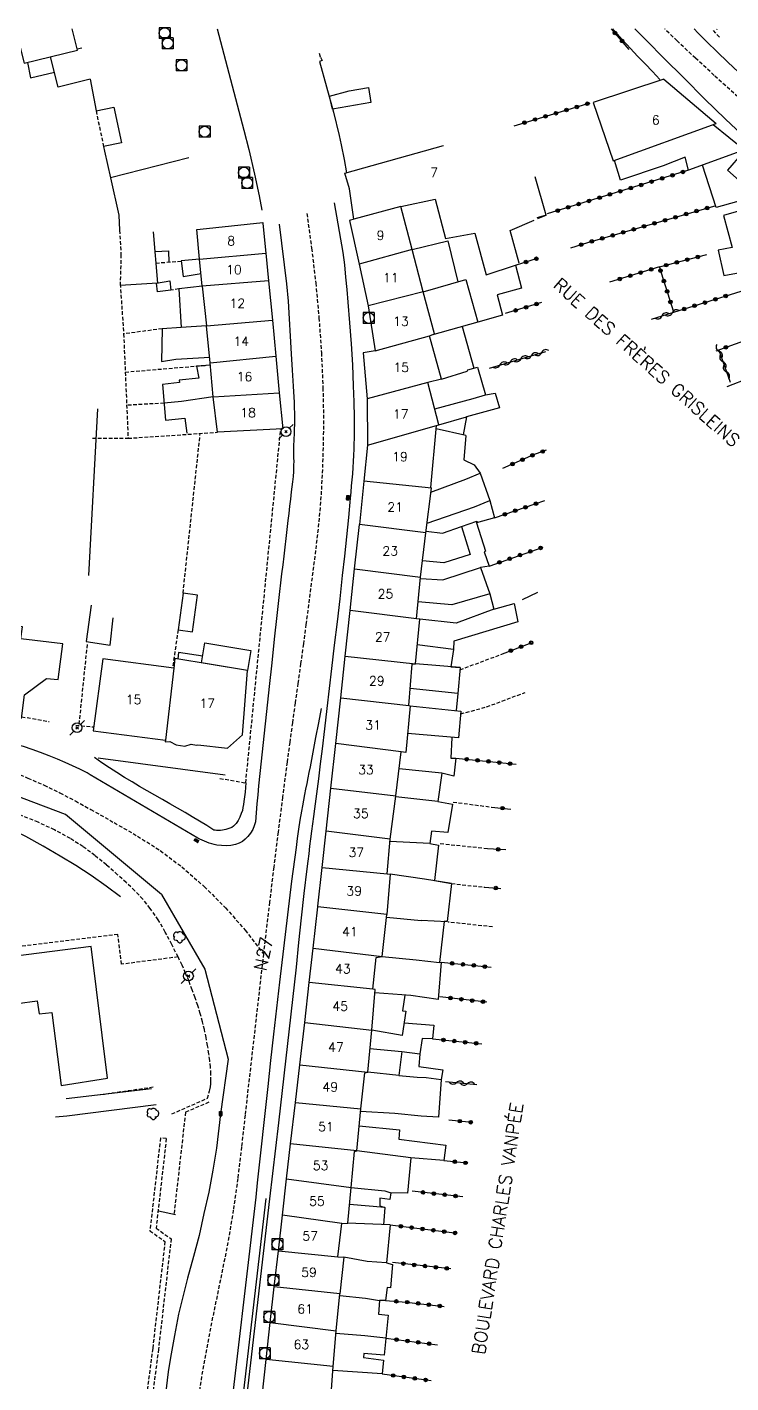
# Model space of a CAD drawing. Header units: millimetres. Extents: x 146997 to 148001, y 141998 to 143001.
# Drawn here: x 147125.1 to 147221.8, y 142814 to 143000.2 of the extents above; entities that cross this region are included whole.
import ezdxf
from ezdxf.enums import TextEntityAlignment as Align

# ---------------------------------------------------------------- set-up
doc = ezdxf.new("R2010")
doc.units = ezdxf.units.MM
doc.linetypes.add('DASHED', pattern=[0.75, 0.5, -0.25])
doc.layers.get('0').update_dxf_attribs({"linetype": 'CONTINUOUS'})
for name, color, linetype in [('W0001', 6, 'DASHED'), ('W0004', 5, 'CONTINUOUS'), ('W0006', 2, 'CONTINUOUS'), ('W0008', 7, 'CONTINUOUS'), ('W0014', 7, 'CONTINUOUS'), ('W0017', 7, 'CONTINUOUS'), ('W0101', 7, 'CONTINUOUS'), ('W0104', 1, 'CONTINUOUS'), ('W0105', 7, 'CONTINUOUS'), ('W0112', 1, 'DASHED'), ('W0300', 7, 'CONTINUOUS'), ('W0310', 3, 'CONTINUOUS'), ('W0323', 7, 'CONTINUOUS'), ('W0333', 7, 'CONTINUOUS'), ('W0401', 7, 'CONTINUOUS'), ('W0420', 7, 'CONTINUOUS'), ('W0473', 7, 'CONTINUOUS'), ('W0989', 7, 'CONTINUOUS'), ('W0990', 7, 'CONTINUOUS'), ('W0991', 7, 'CONTINUOUS'), ('W1102', 7, 'CONTINUOUS')]:
    doc.layers.add(name, color=color, linetype=linetype)
doc.styles.get("Standard").update_dxf_attribs({"font": 'romans.shx', "width": 0.85})

# ---------------------------------------------------------------- blocks, each defined once
blk = doc.blocks.new('T420')
for p, q in [((0.75, 0.75), (-0.75, 0.75)), ((-0.75, 0.75), (-0.75, -0.75)), ((0.75, 0.75), (0.75, -0.75)), ((0.75, -0.75), (-0.75, -0.75))]:
    blk.add_line(p, q)
blk.add_ellipse((0, 0), major_axis=(-0.53, 0.53), ratio=1, start_param=3.926991, end_param=10.210176)
blk = doc.blocks.new('T401')
for p, q in [((-0.3, 0.3), (0, 0.3)), ((-0.3, -0.25), (-0.3, 0.3)), ((-0.3, 0.15), (0, 0.15)), ((-0.3, 0), (0, 0)), ((0, 0.3), (0, -0.25)), ((-0.3, -0.15), (0, -0.15)), ((-0.3, -0.25), (-0.3, -0.3)), ((-0.3, -0.3), (0, -0.3)), ((0, -0.3), (0, -0.25))]:
    blk.add_line(p, q)
blk = doc.blocks.new('T473')
for p, q in [((-0.166667, 0.166667), (0.166667, -0.166667)), ((-0.166667, -0.166667), (0.166667, 0.166667)), ((0.500001, 0.500001), (1.000002, 1.000002)), ((-1.000002, -1.000002), (-0.500001, -0.500001))]:
    blk.add_line(p, q)
blk.add_ellipse((0, 0), major_axis=(0.471405, 0.471405), ratio=1, start_param=5.4977871438, end_param=11.780972451)
blk = doc.blocks.new('T300')
for p, q in [((-0.8, 0.51), (-0.86, 0.34)), ((-0.86, 0.34), (-0.86, 0.17)), ((-0.86, 0.17), (-0.74, 0.06)), ((-0.69, 0.63), (-0.8, 0.51)), ((-0.8, -0.06), (-0.74, 0.06)), ((-0.74, 0.06), (-0.69, 0.11)), ((-0.57, 0.69), (-0.69, 0.63)), ((-0.46, 0.69), (-0.57, 0.69)), ((-0.29, 0.63), (-0.46, 0.69)), ((-0.29, 0.63), (-0.17, 0.74)), ((-0.23, 0.57), (-0.29, 0.63)), ((-0.17, 0.74), (-0.06, 0.8)), ((-0.06, 0.8), (0.06, 0.8)), ((0.06, 0.8), (0.23, 0.74)), ((0.23, 0.74), (0.34, 0.63)), ((0.34, 0.63), (0.4, 0.51)), ((0.46, 0.46), (0.34, 0.46)), ((0.4, 0.51), (0.4, 0.46)), ((0.57, 0.4), (0.46, 0.46)), ((0.57, 0.4), (0.69, 0.29)), ((0.69, 0.29), (0.74, 0.17)), ((0.74, 0.06), (0.69, -0.17)), ((0.74, 0.17), (0.74, 0.06)), ((-0.8, -0.17), (-0.8, -0.06)), ((-0.8, -0.23), (-0.8, -0.17)), ((-0.74, -0.34), (-0.8, -0.23)), ((-0.69, -0.4), (-0.74, -0.34)), ((-0.51, -0.46), (-0.69, -0.4)), ((-0.4, -0.46), (-0.51, -0.46)), ((-0.4, -0.46), (-0.34, -0.46)), ((-0.34, -0.46), (-0.34, -0.4)), ((-0.34, -0.51), (-0.34, -0.46)), ((-0.29, -0.63), (-0.34, -0.51)), ((-0.17, -0.74), (-0.29, -0.63)), ((-0.06, -0.8), (-0.17, -0.74)), ((0.06, -0.8), (-0.06, -0.8)), ((0.17, -0.74), (0.06, -0.8)), ((0.23, -0.69), (0.17, -0.74)), ((0.29, -0.46), (0.23, -0.46)), ((0.29, -0.63), (0.23, -0.69)), ((0.46, -0.4), (0.29, -0.46)), ((0.34, -0.51), (0.29, -0.63)), ((0.34, -0.51), (0.34, -0.46)), ((0.57, -0.34), (0.46, -0.4)), ((0.63, -0.29), (0.57, -0.34)), ((0.69, -0.17), (0.63, -0.29))]:
    blk.add_line(p, q)
blk = doc.blocks.new('t323o')
at = {"color": 0, "linetype": 'Continuous'}
for radius in [0.25, 0.15]:
    blk.add_circle((0, 0), radius, dxfattribs=at)
blk = doc.blocks.new('t310o')
at = {"color": 0, "linetype": 'Continuous'}
for centre, start, end in [((-0.5, 0.38), 216.8699, 323.1304), ((0.5, -0.37), 36.8699, 143.1303)]:
    blk.add_arc(centre, 0.625, start, end, dxfattribs=at)

msp = doc.modelspace()

# ---------------------------------------------------------------- linework, layer by layer
at = {"layer": 'W0001'}
for points in [[(147222.75, 142990.66), (147219.49, 142993.62), (147216.94, 142995.98), (147214.41, 142998.36), (147212.71, 143000)], [(147163.54, 142974.66), (147163.54, 142974.66), (147164.2, 142969.87), (147164.76, 142965.1), (147165.21, 142960.31), (147165.54, 142955.52), (147165.75, 142950.72), (147165.82, 142946.98), (147165.8, 142943.24), (147165.68, 142939.5), (147165.48, 142935.77), (147165.16, 142932.05), (147164.73, 142928.34), (147164.25, 142924.63), (147163.77, 142920.93), (147163.42, 142918.22), (147163.06, 142915.52), (147162.69, 142912.82), (147162.31, 142910.11), (147161.93, 142907.41), (147161.56, 142904.71), (147161.19, 142902.01), (147160.83, 142899.3), (147160.2, 142894.49), (147159.59, 142889.68), (147158.99, 142884.86), (147158.41, 142880.05), (147157.58, 142872.96)], [(147069.6, 142900.02), (147095.77, 142901.08), (147115.1, 142900.4), (147117.68, 142899.72), (147120.23, 142898.94), (147122.75, 142898.07), (147125.23, 142897.11), (147127.44, 142896.14), (147129.61, 142895.08), (147131.75, 142893.96), (147133.86, 142892.79), (147137.07, 142890.98), (147140.28, 142889.13), (147143.41, 142887.14), (147146.37, 142884.91), (147149.45, 142882.2), (147152.36, 142879.29), (147155.07, 142876.21), (147157.58, 142872.96)], [(147157.58, 142872.96), (147155.54, 142855.13), (147155.05, 142850.79), (147154.57, 142846.44), (147154.05, 142842.1), (147153.44, 142837.77), (147152.95, 142834.81), (147152.4, 142831.86), (147151.81, 142828.92), (147151.21, 142825.98), (147150.6, 142823.04), (147150.01, 142820.09), (147149.46, 142817.14), (147148.96, 142814.18), (147148.24, 142809.09)]]:
    msp.add_lwpolyline(points, dxfattribs=at)
at = {"layer": 'W0004'}
msp.add_lwpolyline([(147152.35, 142793.34), (147154.09, 142806.21), (147157.96, 142839.36)], dxfattribs=at)
at = {"layer": 'W0006'}
for points in [[(147158.22, 142854.74), (147158.61, 142858.33), (147159.02, 142861.92), (147159.43, 142865.5), (147159.84, 142869.09), (147160.39, 142873.71), (147160.93, 142878.34), (147161.5, 142882.96), (147162.1, 142887.58), (147162.27, 142888.82), (147162.45, 142890.07), (147162.64, 142891.31), (147162.84, 142892.55), (147162.98, 142893.31), (147163.12, 142894.07), (147163.26, 142894.84), (147163.41, 142895.6), (147163.57, 142896.36), (147163.72, 142897.12), (147163.87, 142897.88), (147164.02, 142898.64), (147164.4, 142900.65), (147164.79, 142902.66), (147165.18, 142904.67), (147165.56, 142906.68)], [(147150.96, 142793.52), (147152.7, 142806.38), (147156.57, 142839.52), (147156.78, 142841.51), (147158.22, 142854.74)]]:
    msp.add_lwpolyline(points, dxfattribs=at)
at = {"layer": 'W0008'}
for points in [[(147130.38, 142892.09), (147118.97, 142896.42)], [(147143.55, 142881.13), (147130.38, 142892.09)], [(147143.55, 142881.13), (147149.53, 142870.85)], [(147149.53, 142870.85), (147152.71, 142858.48)]]:
    msp.add_lwpolyline(points, dxfattribs=at)
at = {"layer": 'W0014'}
for points in [[(147151.24, 143000), (147154.9, 142986.09), (147155.58, 142983.42), (147156.35, 142980.05), (147157, 142977.07), (147157.37, 142975.11)], [(147212.04, 142993.07), (147211.02, 142994.13), (147210, 142995.19), (147208.99, 142996.26), (147207.99, 142997.33), (147207.52, 142997.84), (147207.06, 142998.34), (147206.6, 142998.85), (147206.14, 142999.36), (147205.68, 142999.87), (147205.56, 143000)], [(147208.59, 143000), (147210.28, 142998.31), (147212.55, 142996.05), (147215.38, 142993.23), (147218.19, 142990.41), (147221.04, 142987.61), (147223.96, 142984.89)], [(147222.85, 142994.08), (147221.38, 142995.44), (147219.93, 142996.83), (147218.49, 142998.23), (147217.87, 142998.85), (147217.25, 142999.47), (147216.74, 143000)], [(147165.42, 142996.11), (147165.65, 142995.67), (147165.26, 142995.52), (147167.19, 142988.55), (147167.98, 142985.34), (147168.25, 142984.07), (147168.65, 142982.08), (147169.01, 142980.24)], [(147162.1, 142871.13), (147162.45, 142874.51), (147162.81, 142877.89), (147163.19, 142881.27), (147163.59, 142884.65), (147163.71, 142885.68), (147163.84, 142886.7), (147163.97, 142887.73), (147164.11, 142888.76), (147164.24, 142889.79), (147164.38, 142890.81), (147164.51, 142891.84), (147164.64, 142892.87), (147164.91, 142894.93), (147165.17, 142896.99), (147165.43, 142899.05), (147165.68, 142901.12), (147166.01, 142903.88), (147166.33, 142906.64), (147166.65, 142909.41), (147166.97, 142912.17), (147167.35, 142915.36), (147167.73, 142918.55), (147168.1, 142921.73), (147168.46, 142924.92), (147168.75, 142927.58), (147169.03, 142930.23), (147169.3, 142932.89), (147169.54, 142935.54), (147169.62, 142936.38), (147169.69, 142937.23), (147169.77, 142938.07), (147169.84, 142938.91), (147169.9, 142939.75), (147169.96, 142940.6), (147170.01, 142941.44), (147170.04, 142942.28), (147170.09, 142944.46), (147170.08, 142946.63), (147170.04, 142948.8), (147169.97, 142950.97), (147169.84, 142953.85), (147169.66, 142956.74), (147169.45, 142959.62), (147169.22, 142962.49), (147169.07, 142964.19), (147168.92, 142965.89), (147168.74, 142967.59), (147168.54, 142969.28), (147167.35, 142976.13)], [(147159.73, 142973.2), (147160.75, 142965.01), (147160.96, 142962.6), (147161.12, 142960.19), (147161.25, 142957.78), (147161.39, 142955.36), (147161.53, 142953.15), (147161.67, 142950.93), (147161.79, 142948.71), (147161.85, 142946.48), (147161.85, 142946.04), (147161.84, 142945.59), (147161.82, 142945.15), (147161.8, 142944.7), (147161.78, 142944.26), (147161.76, 142943.81), (147161.75, 142943.37), (147161.73, 142942.92), (147161.73, 142942.46), (147161.73, 142941.99), (147161.73, 142941.53), (147161.73, 142941.07), (147161.74, 142940.6), (147161.73, 142940.14), (147161.72, 142939.68), (147161.7, 142939.21), (147161.64, 142938.51), (147161.56, 142937.81), (147161.47, 142937.11), (147161.39, 142936.41), (147161.28, 142935.42), (147161.17, 142934.43), (147161.07, 142933.45), (147160.95, 142932.46), (147160.81, 142931.24), (147160.66, 142930.02), (147160.52, 142928.8), (147160.37, 142927.59), (147160.22, 142926.37), (147160.07, 142925.15), (147159.92, 142923.93), (147159.78, 142922.71), (147159.42, 142919.45), (147159.07, 142916.19), (147158.72, 142912.92), (147158.37, 142909.66), (147158, 142906.25), (147157.63, 142902.85), (147157.26, 142899.44), (147156.92, 142896.03), (147156.8, 142894.8), (147156.69, 142893.56), (147156.58, 142892.33), (147156.48, 142891.09)], [(147133.35, 142897.81), (147132.35, 142898.31), (147131.35, 142898.79), (147130.33, 142899.25), (147129.3, 142899.69), (147128.14, 142900.16), (147126.97, 142900.62), (147125.79, 142901.04), (147124.59, 142901.42), (147123.36, 142901.78), (147122.12, 142902.09), (147120.87, 142902.36), (147119.62, 142902.61), (147118.52, 142902.8), (147117.42, 142902.95), (147116.31, 142903.08), (147115.2, 142903.21), (147114.15, 142903.33), (147113.11, 142903.44), (147112.06, 142903.55), (147111, 142903.64)], [(147150.77, 142889.96), (147149.79, 142890.57), (147148.79, 142891.17), (147147.8, 142891.76), (147146.81, 142892.36), (147145.77, 142892.97), (147144.73, 142893.57), (147143.69, 142894.17), (147142.65, 142894.76), (147141.6, 142895.36), (147140.56, 142895.96), (147139.53, 142896.58), (147138.51, 142897.2), (147137.45, 142897.86), (147136.41, 142898.53), (147135.37, 142899.22), (147134.35, 142899.91)], [(147133.77, 142897.57), (147133.35, 142897.81)], [(147148.56, 142888.87), (147133.77, 142897.57)], [(147155.15, 142896.45), (147155.11, 142895.81), (147155.05, 142895.17), (147154.98, 142894.54), (147154.89, 142893.9), (147154.83, 142893.48), (147154.76, 142893.05), (147154.68, 142892.63), (147154.54, 142892.22), (147154.34, 142891.75), (147154.11, 142891.29), (147153.82, 142890.85), (147153.46, 142890.48), (147153.22, 142890.32), (147152.95, 142890.21), (147152.68, 142890.13), (147152.41, 142890.06), (147152.18, 142890), (147151.94, 142889.94), (147151.7, 142889.91), (147151.46, 142889.89), (147151.29, 142889.89), (147151.11, 142889.9), (147150.94, 142889.93), (147150.77, 142889.96)], [(147156.48, 142891.09), (147156.32, 142890.54), (147156.1, 142890.02), (147155.8, 142889.52), (147155.45, 142889.07), (147155.08, 142888.72), (147154.68, 142888.41), (147154.23, 142888.16), (147153.76, 142887.97), (147153.11, 142887.83), (147152.45, 142887.8), (147151.8, 142887.84), (147151.16, 142887.91), (147150.81, 142887.97), (147150.47, 142888.06), (147150.14, 142888.18), (147149.81, 142888.3), (147149.49, 142888.42), (147149.17, 142888.56), (147148.86, 142888.71), (147148.56, 142888.87)], [(147154.59, 142806.14), (147158.46, 142839.3), (147159.7, 142849.76), (147162.1, 142871.13)], [(147152.71, 142858.48), (147151.69, 142851.01), (147151.12, 142846.27), (147150.64, 142843.27), (147150.08, 142840.22), (147149.4, 142837.32), (147148.73, 142834.29), (147147.98, 142831.38), (147147.15, 142828.42), (147146.4, 142825.49), (147145.93, 142823.49), (147145.34, 142820.53), (147144.81, 142817.5), (147144.49, 142815.54), (147144.11, 142812.49)]]:
    msp.add_lwpolyline(points, dxfattribs=at)
at = {"layer": 'W0017'}
for points in [[(147219.85, 142999.93), (147219.92, 143000)], [(147134.87, 142899.88), (147152.31, 142897.57)], [(147142.22, 142854.44), (147130.48, 142853.06)], [(147142.82, 142852.21), (147130.57, 142850.66)], [(147130.57, 142850.65), (147128.99, 142850.54)]]:
    msp.add_lwpolyline(points, dxfattribs=at)
at = {"layer": 'W0101'}
for points in [[(147165.42, 142996.11), (147165.28, 142996.64)], [(147133.78, 142993.1), (147134.58, 142988.73)], [(147212.58, 142993.08), (147202.9, 142989.9), (147205.64, 142981.88), (147219.76, 142987.02)], [(147212.58, 142993.08), (147219.76, 142987.02)], [(147134.58, 142988.73), (147137.03, 142989.24)], [(147137.03, 142989.24), (147138.06, 142984.35)], [(147138.06, 142984.35), (147135.62, 142983.83)], [(147135.62, 142983.83), (147135.74, 142983.22), (147136.56, 142979.54)], [(147168.77, 142980.18), (147182.31, 142983.97), (147182.31, 142983.97), (147182.31, 142983.97)], [(147147.34, 142982.28), (147136.56, 142979.54)], [(147170.01, 142973.86), (147169.41, 142978.05), (147168.77, 142980.18)], [(147176.45, 142975.59), (147181.18, 142976.6)], [(147170.01, 142973.86), (147169.38, 142973.69), (147170.71, 142967.69)], [(147178.01, 142969.69), (147176.45, 142975.59)], [(147148.81, 142968.39), (147148.42, 142972.45), (147148.89, 142972.49)], [(147148.89, 142972.49), (147157.5, 142973.41), (147157.51, 142973.26), (147157.9, 142969.19)], [(147149.16, 142964.68), (147148.81, 142968.39)], [(147157.9, 142969.19), (147158.27, 142965.39)], [(147179.54, 142963.89), (147178.01, 142969.69)], [(147170.71, 142967.69), (147171.98, 142961.97)], [(147149.16, 142964.68), (147149.75, 142959.23)], [(147158.27, 142965.39), (147158.8, 142960.01)], [(147180.41, 142957.83), (147181.06, 142958.12), (147179.54, 142963.89)], [(147171.98, 142961.97), (147172.92, 142955.8)], [(147150.27, 142954.15), (147149.75, 142959.23)], [(147158.8, 142960.01), (147159.26, 142955.06), (147159.26, 142955.06)], [(147182.02, 142951.91), (147180.41, 142957.83)], [(147172.92, 142955.8), (147171.29, 142955.51)], [(147171.29, 142955.51), (147171.83, 142949.21)], [(147150.67, 142949.47), (147150.27, 142954.15)], [(147159.26, 142955.06), (147159.75, 142950.01)], [(147182.02, 142951.91), (147180.18, 142951.42)], [(147159.75, 142950.01), (147160.22, 142945.07)], [(147181.36, 142945.55), (147181.68, 142945.64), (147180.18, 142951.42)], [(147160.22, 142945.07), (147151.28, 142944.6), (147150.67, 142949.47)], [(147171.83, 142949.21), (147171.88, 142942.82)], [(147180.66, 142936.93), (147180.56, 142937.01), (147181.36, 142945.55)], [(147171.88, 142942.82), (147171.37, 142937.87)], [(147171.37, 142937.87), (147170.76, 142931.94)], [(147179.91, 142930.79), (147180.66, 142936.93)], [(147170.11, 142925.84), (147170.76, 142931.94)], [(147179.17, 142924.68), (147179.91, 142930.79)], [(147169.5, 142920.14), (147170.11, 142925.84)], [(147178.59, 142918.99), (147179.17, 142924.68)], [(147168.82, 142913.85), (147169.5, 142920.14)], [(147124.34, 142905.27), (147124.76, 142908.52), (147127.76, 142910.79), (147129.38, 142910.64), (147130, 142915.52), (147124.23, 142916.22), (147124.47, 142917.87), (147119.74, 142918.63), (147118.72, 142911.93), (147119.22, 142911.83), (147118.47, 142906.13)], [(147178.46, 142912.8), (147179.05, 142918.93), (147178.59, 142918.99)], [(147145.26, 142912.2), (147135.51, 142913.47), (147134.18, 142903.61)], [(147144.1, 142902.3), (147144.08, 142902.08), (147144.7, 142902.11), (147145.58, 142901.66), (147146.78, 142901.48), (147147.63, 142901.76), (147148.37, 142901.63), (147148.55, 142901.66), (147152.66, 142901.23), (147154.68, 142903.05), (147155.4, 142911.89), (147145.4, 142913.52), (147145.26, 142912.2)], [(147168.21, 142908.14), (147168.82, 142913.85)], [(147177.55, 142907.06), (147178.03, 142912.75), (147178.46, 142912.8)], [(147167.53, 142901.86), (147168.21, 142908.14)], [(147177.55, 142907.06), (147177.73, 142907.04), (147177.12, 142900.62), (147176.51, 142900.69)], [(147134.18, 142903.61), (147144.1, 142902.3)], [(147166.85, 142895.74), (147167.53, 142901.86)], [(147175.77, 142894.66), (147176.51, 142900.69)], [(147166.19, 142889.83), (147166.85, 142895.74)], [(147174.97, 142888.72), (147175.78, 142894.6), (147175.77, 142894.66)], [(147165.63, 142884.84), (147166.19, 142889.83)], [(147174.56, 142883.95), (147174.97, 142888.72)], [(147165.03, 142879.41), (147165.04, 142879.51), (147165.04, 142879.52), (147165.63, 142884.84)], [(147174.56, 142883.95), (147175.01, 142883.9), (147174.52, 142878.38)], [(147164.39, 142873.73), (147165.03, 142879.41)], [(147173.91, 142872.61), (147174.52, 142878.38)], [(147163.87, 142869.04), (147164.39, 142873.73)], [(147172.61, 142868.1), (147173.06, 142872.47), (147173.91, 142872.61)], [(147163.25, 142863.54), (147163.87, 142869.04)], [(147172.46, 142862.5), (147172.92, 142868.06), (147172.61, 142868.1)], [(147162.58, 142857.71), (147163.25, 142863.54)], [(147171.9, 142856.73), (147172.46, 142862.5)], [(147161.97, 142852.55), (147162.58, 142857.71)], [(147170.95, 142851.67), (147171.52, 142856.6), (147171.9, 142856.73)], [(147161.3, 142846.86), (147161.97, 142852.55)], [(147170.42, 142845.91), (147170.95, 142851.67)], [(147160.74, 142842.05), (147161.3, 142846.86)], [(147169.64, 142840.88), (147170.09, 142845.8), (147170.42, 142845.91)], [(147160.18, 142837.06), (147160.74, 142842.05)], [(147168.33, 142835.92), (147169.18, 142835.97), (147169.64, 142840.88)], [(147159.63, 142832.18), (147160.18, 142837.06)], [(147167.81, 142831.37), (147168.33, 142835.92)], [(147159.06, 142827.21), (147159.63, 142832.18)], [(147167.81, 142831.37), (147168.62, 142831.29), (147168.09, 142826.27)], [(147158.51, 142822.33), (147159.06, 142827.21)], [(147167.56, 142821.19), (147168.09, 142826.27)], [(147157.93, 142817.23), (147158.51, 142822.33)], [(147167.17, 142816.28), (147167.56, 142821.19)], [(147157.38, 142812.19), (147157.93, 142817.23)], [(147167.85, 142809.34), (147168.21, 142813.07), (147166.92, 142813.12), (147167.17, 142816.28)]]:
    msp.add_lwpolyline(points, dxfattribs=at)
at = {"layer": 'W0104'}
for points in [[(147124.02, 142997.98), (147124.71, 142995.3), (147132.03, 142997.06), (147131.3, 143000)], [(147131.98, 142997.27), (147132.62, 142997.42)], [(147125.17, 142995.41), (147125.58, 142993.29), (147128.85, 142994.06)], [(147133.78, 142993.1), (147129.36, 142992.01), (147128.32, 142996.17)], [(147219.35, 142986.87), (147223.65, 142983.39), (147215.97, 142980.58), (147215.5, 142982.38), (147212.51, 142981.19), (147206.65, 142979.24), (147205.8, 142981.94)], [(147223.38, 142982.99), (147221.33, 142980.59), (147225.37, 142977.02), (147227.6, 142979.41)], [(147136.56, 142979.54), (147137.7, 142974.42), (147137.81, 142972.35)], [(147225.37, 142977.02), (147219.76, 142975.49), (147217.88, 142981.28)], [(147181.18, 142976.6), (147182.61, 142971.21), (147186.62, 142971.96), (147188.16, 142966.24), (147192.2, 142967.53), (147193.03, 142964.4), (147189.7, 142963.46), (147190.43, 142960.68), (147187.02, 142959.72), (147180.67, 142957.95)], [(147229.33, 142976.86), (147220.8, 142974.37), (147221.99, 142970), (147220.03, 142969.62), (147220.81, 142966.11), (147224.33, 142966.76), (147226.47, 142967.31), (147228.38, 142967.79), (147228.78, 142965.72), (147230.75, 142966.47)], [(147142.45, 142972.14), (147142.45, 142972.14), (147143, 142965.08), (147137.91, 142964.78)], [(147178.01, 142969.69), (147182.89, 142970.9), (147184.29, 142965.26)], [(147142.71, 142969.41), (147144.52, 142969.52), (147144.58, 142967.93)], [(147148.81, 142968.39), (147146.27, 142968.16), (147146.54, 142966), (147149, 142966.41)], [(147149.16, 142964.68), (147145.94, 142964.29), (147146.27, 142958.97)], [(147179.54, 142963.89), (147185.39, 142965.57), (147187.02, 142959.72)], [(147149.75, 142959.23), (147146.27, 142958.97), (147143.67, 142958.82), (147143.58, 142954.31), (147145.56, 142954.65), (147150.19, 142954.93)], [(147184.9, 142959.12), (147186.48, 142953.4), (147186.99, 142953.55), (147188.07, 142949.73), (147189.4, 142949.98), (147190.01, 142947.94), (147185.48, 142946.74), (147185, 142944.25)], [(147150.3, 142953.8), (147148.38, 142953.68), (147148.69, 142952.02), (147146, 142951.77), (147146.05, 142951.42), (147143.73, 142951.15), (147144.1, 142946.25), (147146.79, 142946.55), (147147.04, 142944.48)], [(147182.02, 142951.91), (147185.58, 142952.98), (147185.66, 142953.19), (147186.48, 142953.4)], [(147181.12, 142947.8), (147186.37, 142949.24), (147188.07, 142949.73)], [(147150.67, 142949.47), (147146.3, 142948.82), (147143.92, 142948.6)], [(147181.68, 142945.64), (147185.48, 142946.74)], [(147185.37, 142944.17), (147185.1, 142940.83), (147186.52, 142940.15), (147187.34, 142938.97), (147188.7, 142935.22), (147189.33, 142932.84), (147186.85, 142932.14), (147188.09, 142928.25), (147187.92, 142928.19), (147188.58, 142926.23), (147187.4, 142926.04), (147188.67, 142922.4), (147189.24, 142920.29), (147192.03, 142921.06), (147192.52, 142918.58), (147183.74, 142915.89), (147183.67, 142914.78), (147178.71, 142915.39)], [(147185.37, 142944.17), (147181.32, 142945.09)], [(147180.59, 142936.39), (147185.4, 142938.14), (147187.34, 142938.97)], [(147180.07, 142932.11), (147186.56, 142934.37), (147188.7, 142935.22)], [(147184.81, 142931.64), (147185.97, 142927.82), (147182.34, 142926.69), (147179.44, 142926.92)], [(147179.94, 142931), (147182.18, 142930.76), (147184.81, 142931.64), (147186.89, 142932.39), (147186.85, 142932.14)], [(147179.16, 142924.52), (147182.21, 142924.34), (147187.4, 142926.04)], [(147188.67, 142922.4), (147183.47, 142920.92), (147178.83, 142921.32)], [(147133.9, 142920.86), (147133.23, 142915.84), (147136.51, 142915.34), (147136.95, 142919.13)], [(147189.24, 142920.29), (147184.07, 142918.37), (147179.05, 142918.93)], [(147149.24, 142913.85), (147145.92, 142914.35), (147145.81, 142913.46)], [(147183.67, 142914.78), (147183.33, 142912.37), (147184.6, 142912.27), (147184.28, 142908.73), (147177.75, 142909.39)], [(147184.6, 142912.27), (147178.46, 142912.8)], [(147184.28, 142908.73), (147184.04, 142906.37)], [(147177.73, 142907.04), (147184.71, 142906.3), (147184.39, 142902.62), (147177.37, 142903.23)], [(147183.44, 142902.7), (147183.31, 142899.85), (147184.01, 142899.85), (147183.72, 142897.35), (147182.07, 142897.76), (147181.55, 142893.89), (147183.54, 142893.54), (147182.89, 142889.64), (147180.68, 142889.82), (147180.43, 142888.13), (147174.95, 142888.41)], [(147182.07, 142897.76), (147176.23, 142898.39)], [(147181.55, 142893.89), (147175.77, 142894.51)], [(147180.43, 142888.13), (147181.62, 142887.91), (147181.07, 142883.03), (147183.4, 142882.61), (147182.81, 142877.4), (147182.4, 142877.4), (147181.78, 142871.78), (147182.01, 142871.8), (147181.59, 142866.71), (147177.81, 142867.26), (147172.88, 142867.6)], [(147183.4, 142882.61), (147179.7, 142883.21), (147175.01, 142883.9)], [(147174.48, 142878.02), (147179.23, 142877.56), (147179.23, 142877.58), (147182.81, 142877.4)], [(147133.91, 142873.96), (147115.64, 142871.63), (147116.21, 142866.51)], [(147118.32, 142865.43), (147126.51, 142866.53), (147126.77, 142864.71), (147128.52, 142864.92), (147129.81, 142854.9), (147136.15, 142855.88), (147133.91, 142873.96)], [(147173.91, 142872.61), (147178.54, 142872.14), (147181.78, 142871.78)], [(147177.01, 142867.31), (147176.67, 142865.12), (147177.13, 142865.08), (147176.65, 142861.74), (147172.46, 142862.5)], [(147176.9, 142863.51), (147181.01, 142863.16), (147180.82, 142861.27), (147179.38, 142861.33), (147179.05, 142859.23), (147178.91, 142857.47), (147182.22, 142857.03), (147182.01, 142855.7), (147181.61, 142850.51), (147179.24, 142850.65), (147175.64, 142851.05), (147170.92, 142851.3)], [(147172.21, 142859.95), (147176.59, 142859.57), (147176.18, 142856.24), (147171.9, 142856.73)], [(147176.59, 142859.57), (147179.05, 142859.23)], [(147176.18, 142856.24), (147178.72, 142856.02), (147179.94, 142855.97), (147182.01, 142855.7)], [(147170.75, 142849.33), (147176.29, 142848.81), (147176.19, 142847.51), (147182.65, 142846.7), (147182.36, 142844.56), (147177.82, 142844.96), (147177.39, 142840.08), (147175.06, 142840.16), (147174.92, 142839.22), (147173.55, 142839.42), (147173.59, 142838.33), (147174.27, 142838.14), (147174.07, 142835.76)], [(147177.82, 142844.96), (147170.42, 142845.91)], [(147169.64, 142840.88), (147174.24, 142840.41), (147175.06, 142840.16)], [(147174.27, 142838.14), (147169.42, 142838.52)], [(147174.97, 142835.73), (147174.48, 142830.51), (147175.33, 142830.29), (147175.04, 142827.11), (147174.56, 142827.15), (147174.34, 142825.33), (147173.5, 142825.36), (147173.38, 142823.46), (147174.7, 142823.34), (147174.15, 142817.85), (147171.38, 142818.05), (147171.33, 142817.53), (147174.06, 142817.16), (147173.91, 142815.26), (147167.13, 142815.72)], [(147174.97, 142835.73), (147169.06, 142835.96)], [(147174.48, 142830.51), (147171.85, 142830.69), (147168.62, 142831.29)], [(147168.07, 142826.03), (147171.59, 142825.67), (147173.5, 142825.36)], [(147174.38, 142820.19), (147171.5, 142820.5), (147167.53, 142820.8)]]:
    msp.add_lwpolyline(points, dxfattribs=at)
for points in [[(147166.64, 142990.78), (147169.36, 142991.49), (147172.02, 142991.94), (147172.35, 142989.91), (147167.06, 142989)], [(147144.85, 142964.12), (147143, 142963.89), (147142.89, 142965.07), (147144.72, 142965.38)], [(147146.53, 142922.51), (147145.85, 142917.46), (147147.84, 142917.2), (147148.52, 142922.24)], [(147155.4, 142911.89), (147149.09, 142912.92), (147149.54, 142915.67), (147155.85, 142914.64)]]:
    msp.add_lwpolyline(points, close=True, dxfattribs=at)
at = {"layer": 'W0105'}
msp.add_lwpolyline([(147145.51, 142837.11), (147143.15, 142837.6)], dxfattribs=at)
at = {"layer": 'W0112'}
for points in [[(147219.35, 142999.78), (147220.32, 142998.79)], [(147134.58, 142988.73), (147135.62, 142983.83)], [(147137.81, 142972.35), (147138, 142969), (147137.9, 142964.96), (147138.37, 142958.11), (147138.98, 142943.77), (147151.28, 142944.6)], [(147146.29, 142968.06), (147142.8, 142967.8)], [(147145.94, 142964.29), (147144.85, 142964.12)], [(147143.67, 142958.82), (147138.37, 142958.11)], [(147150.3, 142953.8), (147138.6, 142952.83)], [(147143.92, 142948.6), (147138.79, 142948.3)], [(147146.53, 142922.51), (147148.89, 142944.44)], [(147151.59, 142897.06), (147155.15, 142896.45), (147159.95, 142945.05)], [(147134.07, 142943.81), (147138.98, 142943.77)], [(147145.85, 142917.46), (147145.09, 142912.23)], [(147132.27, 142904.51), (147133.42, 142915.7)], [(147184.58, 142911.99), (147190.17, 142914.06)], [(147184.67, 142905.92), (147188.24, 142906.88), (147193.52, 142908.87)], [(147124.36, 142905.53), (147128.15, 142904.87)], [(147131.78, 142904.38), (147134.25, 142904.12)], [(147183.65, 142893.8), (147188.93, 142893.12)], [(147150.13, 142853.91), (147150.22, 142854.3), (147150.3, 142854.7), (147150.35, 142855.1), (147150.37, 142855.51), (147150.37, 142856.45), (147150.31, 142857.39), (147150.2, 142858.32), (147150.08, 142859.25), (147149.91, 142860.36), (147149.7, 142861.46), (147149.47, 142862.55), (147149.2, 142863.64), (147148.9, 142864.75), (147148.56, 142865.85), (147148.19, 142866.94), (147147.8, 142868.02), (147147.36, 142869.17), (147146.89, 142870.31), (147146.39, 142871.43), (147145.85, 142872.54), (147144.99, 142874.25), (147144.09, 142875.96), (147143.12, 142877.62), (147142.02, 142879.21), (147141, 142880.46), (147139.89, 142881.63), (147138.73, 142882.75), (147137.54, 142883.83), (147136, 142885.17), (147134.42, 142886.47), (147132.78, 142887.69), (147131.05, 142888.8), (147128.87, 142889.99), (147126.62, 142891.04), (147124.32, 142891.97)], [(147188.34, 142887.39), (147181.67, 142888.09)], [(147183.4, 142882.61), (147188.01, 142882.12)], [(147189.06, 142876.66), (147182.94, 142877.33)], [(147145.85, 142872.54), (147138.07, 142871.53), (147137.58, 142875.62), (147118.94, 142873.32)], [(147135.25, 142853.64), (147142.65, 142854.71)], [(147145, 142850.98), (147149.89, 142853.12), (147150.17, 142854.16)], [(147150.08, 142852.58), (147146.87, 142851.2), (147145.28, 142837.15)], [(147143.43, 142847.67), (147141.98, 142834.92), (147144.05, 142833.45), (147142.36, 142818.77), (147134.55, 142759.34)], [(147144.23, 142847.58), (147142.83, 142835.3), (147144.89, 142833.83), (147143.16, 142818.67), (147135.38, 142759.21)], [(147144.23, 142847.58), (147143.43, 142847.67)]]:
    msp.add_lwpolyline(points, dxfattribs=at)
at = {"layer": 'W0300'}
for points in [[(147134.76, 142947.82), (147133.52, 142924.94)], [(147195.22, 142922.61), (147193.14, 142921.6)], [(147137.96, 142880.78), (147135.95, 142882.28), (147133.89, 142883.72), (147131.79, 142885.09), (147129.64, 142886.39), (147127.3, 142887.75), (147124.92, 142889.08), (147122.46, 142890.27), (147119.89, 142891.19), (147116.51, 142892.01), (147113.07, 142892.54), (147109.6, 142892.76), (147106.13, 142892.67)]]:
    msp.add_lwpolyline(points, dxfattribs=at)
at = {"layer": 'W0310'}
for points in [[(147210.88, 142960.12), (147213.94, 142961.08)], [(147188.62, 142953.42), (147196.38, 142955.7)], [(147220.13, 142955.88), (147221.7, 142951.47)], [(147182.61, 142855.42), (147186.88, 142855.02)]]:
    msp.add_lwpolyline(points, dxfattribs=at)
at = {"layer": 'W0323'}
for points in [[(147207.84, 142997.19), (147205.39, 143000)], [(147192.02, 142986.69), (147202.45, 142989.83)], [(147215.97, 142980.58), (147196.58, 142974.61)], [(147199.81, 142969.92), (147202.13, 142970.65), (147219.77, 142975.75)], [(147192.2, 142967.53), (147195.24, 142968.49)], [(147213.94, 142961.08), (147211.97, 142967.31), (147218.5, 142969.02)], [(147211.97, 142967.31), (147205.11, 142965.23)], [(147213.94, 142961.08), (147228.78, 142965.72)], [(147195.78, 142962.42), (147190.79, 142960.91)], [(147230.87, 142959.79), (147219.71, 142955.76)], [(147221.31, 142950.89), (147227.41, 142953.25), (147233.53, 142955.65)], [(147196.43, 142942.14), (147194.67, 142941.5), (147190.42, 142939.62)], [(147189.33, 142932.84), (147194.92, 142934.76), (147196.22, 142935.25)], [(147188.58, 142926.23), (147195.99, 142928.84)], [(147190.17, 142914.06), (147194.37, 142915.69)], [(147184.01, 142899.85), (147192.31, 142899)], [(147188.93, 142893.12), (147191.55, 142892.85)], [(147190.86, 142887.24), (147188.34, 142887.39)], [(147188.01, 142882.12), (147190.2, 142881.93)], [(147182.01, 142871.8), (147188.87, 142871.14)], [(147188.28, 142866.33), (147181.79, 142867.06)], [(147180.82, 142861.27), (147187.57, 142860.61)], [(147186.24, 142849.81), (147183.07, 142850.14)], [(147182.36, 142844.56), (147185.55, 142844.24)], [(147184.98, 142839.59), (147178.01, 142840.36)], [(147174.97, 142835.73), (147184.19, 142834.61)], [(147183.32, 142829.69), (147175.31, 142830.57)], [(147174.34, 142825.33), (147177.2, 142825.14), (147182.41, 142824.53)], [(147174.38, 142820.19), (147181.48, 142819.25)], [(147173.91, 142815.26), (147180.61, 142814.34)]]:
    msp.add_lwpolyline(points, dxfattribs=at)
at = {"layer": 'W0333'}
for points in [[(147195.26, 142973.95), (147196.43, 142974.44), (147194.92, 142979.67)], [(147196.43, 142974.44), (147195.12, 142974.07)], [(147192.69, 142967.83), (147191.46, 142972.33), (147194.77, 142973.74)]]:
    msp.add_lwpolyline(points, dxfattribs=at)
at = {"layer": 'W1102'}
for points in [[(147176.45, 142975.59), (147170.01, 142973.86)], [(147148.81, 142968.39), (147157.9, 142969.19)], [(147178.01, 142969.69), (147170.71, 142967.69)], [(147158.27, 142965.39), (147149.16, 142964.68)], [(147179.54, 142963.89), (147171.98, 142961.97)], [(147149.75, 142959.23), (147158.8, 142960.01)], [(147172.92, 142955.8), (147180.41, 142957.83)], [(147150.27, 142954.15), (147159.26, 142955.06)], [(147150.67, 142949.47), (147159.75, 142950.01)], [(147180.18, 142951.42), (147171.83, 142949.21)], [(147171.88, 142942.82), (147181.36, 142945.55)], [(147180.66, 142936.93), (147171.37, 142937.87)], [(147179.91, 142930.79), (147170.76, 142931.94)], [(147170.11, 142925.84), (147179.17, 142924.68)], [(147178.59, 142918.99), (147169.5, 142920.14)], [(147168.82, 142913.85), (147178.46, 142912.8)], [(147145.26, 142912.2), (147144.1, 142902.3)], [(147168.21, 142908.14), (147177.55, 142907.06)], [(147176.51, 142900.69), (147167.53, 142901.86)], [(147166.85, 142895.74), (147175.77, 142894.66)], [(147174.97, 142888.72), (147166.19, 142889.83)], [(147165.63, 142884.84), (147174.56, 142883.95)], [(147174.52, 142878.38), (147165.03, 142879.41)], [(147164.39, 142873.73), (147173.91, 142872.61)], [(147172.61, 142868.1), (147163.87, 142869.04)], [(147163.25, 142863.54), (147172.46, 142862.5)], [(147162.58, 142857.71), (147171.9, 142856.73)], [(147161.97, 142852.55), (147170.95, 142851.67)], [(147170.42, 142845.91), (147161.3, 142846.86)], [(147160.74, 142842.05), (147169.64, 142840.88)], [(147168.33, 142835.92), (147160.18, 142837.06)], [(147159.63, 142832.18), (147167.81, 142831.37)], [(147168.09, 142826.27), (147159.06, 142827.21)], [(147158.51, 142822.33), (147167.56, 142821.19)], [(147167.17, 142816.28), (147157.93, 142817.23)]]:
    msp.add_lwpolyline(points, dxfattribs=at)

# ---------------------------------------------------------------- block references
at = {"layer": 'W0300'}
for p in [(147146.09, 142875.24), (147142.44, 142850.98)]:
    msp.add_blockref('T300', p, dxfattribs=at)
at = {"layer": 'W0310'}
for p, rotation in [((147212.31, 142960.57), 17.35337041710428), ((147213.74, 142961.01), 17.35337041710428), ((147194.38, 142955.11), 16.35531441640615), ((147195.82, 142955.54), 16.35531441640615), ((147220.19, 142955.71), 289.5515632898552), ((147220.69, 142954.3), 289.5515632898552), ((147190.06, 142953.85), 16.35531441640615), ((147191.5, 142954.27), 16.35531441640615), ((147192.94, 142954.69), 16.35531441640615), ((147221.19, 142952.89), 289.5515632898552), ((147184.1, 142855.28), 354.6195678649685), ((147185.6, 142855.14), 354.6195678649685)]:
    msp.add_blockref('t310o', p, dxfattribs=dict(at, rotation=rotation))
at = {"layer": 'W0323'}
for p, rotation in [((147205.87, 142999.45), 131.0984149164364), ((147206.85, 142998.32), 131.0984149164364), ((147199.2, 142988.86), 16.76376875172591), ((147200.64, 142989.29), 16.76376875172591), ((147202.07, 142989.72), 16.76376875172591), ((147193.46, 142987.13), 16.76376875172591), ((147194.89, 142987.56), 16.76376875172591), ((147196.33, 142987.99), 16.76376875172591), ((147197.77, 142988.42), 16.76376875172591), ((147212.35, 142979.47), 197.1033518304462), ((147213.78, 142979.91), 197.1033518304462), ((147215.22, 142980.35), 197.1033518304462), ((147206.61, 142977.7), 197.1033518304462), ((147208.05, 142978.14), 197.1033518304462), ((147209.48, 142978.58), 197.1033518304462), ((147210.91, 142979.02), 197.1033518304462), ((147199.45, 142975.5), 197.1033518304462), ((147200.88, 142975.94), 197.1033518304462), ((147202.31, 142976.38), 197.1033518304462), ((147203.75, 142976.82), 197.1033518304462), ((147205.18, 142977.26), 197.1033518304462), ((147198.01, 142975.05), 197.1033518304462), ((147212.76, 142973.72), 16.12074816083088), ((147214.2, 142974.14), 16.12074816083088), ((147215.64, 142974.56), 16.12074816083088), ((147217.09, 142974.97), 16.12074816083088), ((147218.53, 142975.39), 16.12074816083088), ((147207, 142972.06), 16.12074816083088), ((147208.44, 142972.47), 16.12074816083088), ((147209.88, 142972.89), 16.12074816083088), ((147211.32, 142973.31), 16.12074816083088), ((147201.24, 142970.37), 17.42858014883057), ((147202.68, 142970.81), 16.12074816083088), ((147204.12, 142971.22), 16.12074816083088), ((147205.56, 142971.64), 16.12074816083088), ((147193.63, 142967.98), 17.42858014866109), ((147195.07, 142968.43), 17.42858014866109), ((147215.81, 142968.31), 14.6769800861791), ((147217.26, 142968.69), 14.6769800861791), ((147207.98, 142966.1), 196.8044053875303), ((147209.41, 142966.53), 196.8044053875303), ((147210.85, 142966.97), 196.8044053875303), ((147212.13, 142966.8), 107.5725127569567), ((147212.91, 142967.55), 14.6769800861791), ((147214.36, 142967.93), 14.6769800861791), ((147206.54, 142965.67), 196.8044053875303), ((147212.59, 142965.37), 107.5725127569567), ((147213.04, 142963.94), 107.5725127569567), ((147213.49, 142962.51), 107.5725127569567), ((147218.24, 142962.42), 17.3728575887625), ((147219.67, 142962.87), 17.3728575887625), ((147221.1, 142963.32), 17.3728575887625), ((147192.23, 142961.34), 196.8044053876511), ((147193.66, 142961.78), 196.8044053876511), ((147195.1, 142962.21), 196.8044053876511), ((147215.38, 142961.52), 17.3728575887625), ((147216.81, 142961.97), 17.3728575887625), ((147221.12, 142956.27), 199.8432271447853), ((147195.94, 142941.96), 199.8560239977882), ((147191.79, 142940.23), 203.8686292532794), ((147193.16, 142940.83), 203.8686292532794), ((147194.53, 142941.44), 203.8686292532794), ((147195.01, 142934.79), 20.75034710774779), ((147190.75, 142933.33), 18.9015565141813), ((147192.17, 142933.82), 18.9015565141813), ((147193.59, 142934.3), 18.9015565141813), ((147191.41, 142927.23), 19.44692496817773), ((147192.83, 142927.73), 19.44692496817773), ((147194.24, 142928.23), 19.44692496817773), ((147195.66, 142928.72), 19.44692496817773), ((147190, 142926.73), 19.44692496817773), ((147191.57, 142914.61), 21.22642163167133), ((147192.97, 142915.15), 21.22642163167133), ((147194.36, 142915.69), 21.22642163167133), ((147185.5, 142899.69), 354.1643643365814), ((147187, 142899.54), 354.1643643365814), ((147188.49, 142899.39), 354.1643643365814), ((147189.98, 142899.24), 354.1643643365814), ((147191.47, 142899.08), 354.1643643365814), ((147190.43, 142892.97), 354.0169665317246), ((147189.83, 142887.3), 176.6288145935739), ((147189.51, 142881.99), 355.0429379227465), ((147183.5, 142871.65), 354.5146447738616), ((147184.99, 142871.51), 354.5146447738616), ((147186.49, 142871.37), 354.5146447738616), ((147187.98, 142871.22), 354.5146447738616), ((147183.28, 142866.89), 173.5800557498811), ((147184.77, 142866.72), 173.5800557498811), ((147186.26, 142866.55), 173.5800557498811), ((147187.75, 142866.39), 173.5800557498811), ((147182.31, 142861.13), 354.3788740078199), ((147183.8, 142860.98), 354.3788740078199), ((147185.3, 142860.83), 354.3788740078199), ((147186.79, 142860.68), 354.3788740078199), ((147184.56, 142849.98), 174.1353984181604), ((147186.05, 142849.83), 174.1353984181604), ((147183.86, 142844.41), 354.2615159971921), ((147185.35, 142844.26), 354.2615159971921), ((147179.5, 142840.2), 173.6630097232439), ((147180.99, 142840.03), 173.6630097232439), ((147182.48, 142839.87), 173.6630097232439), ((147183.97, 142839.7), 173.6630097232439), ((147176.46, 142835.55), 353.051635478714), ((147177.94, 142835.37), 353.051635478714), ((147179.43, 142835.18), 353.051635478714), ((147180.92, 142835), 353.051635478714), ((147182.41, 142834.82), 353.051635478714), ((147183.9, 142834.64), 353.051635478714), ((147176.8, 142830.41), 173.7739245284845), ((147178.29, 142830.24), 173.7739245284845), ((147179.78, 142830.08), 173.7739245284845), ((147181.27, 142829.92), 173.7739245284845), ((147182.76, 142829.76), 173.7739245284845), ((147175.84, 142825.23), 356.2112424929711), ((147177.33, 142825.12), 353.2836721982005), ((147178.82, 142824.95), 353.2836721982005), ((147180.31, 142824.77), 353.2836721982005), ((147181.8, 142824.6), 353.2836721982005), ((147175.87, 142819.99), 352.4922335820467), ((147177.36, 142819.8), 352.4922335820467), ((147178.84, 142819.6), 352.4922335820467), ((147180.33, 142819.41), 352.4922335820467), ((147175.4, 142815.05), 352.2028873870327), ((147176.88, 142814.85), 352.2028873870327), ((147178.37, 142814.65), 352.2028873870327), ((147179.86, 142814.44), 352.2028873870327)]:
    msp.add_blockref('t323o', p, dxfattribs=dict(at, rotation=rotation))
at = {"layer": 'W0401'}
for p, rotation in [((147169.33, 142935.6), 354.9661074661315), ((147148.46, 142888.66), 60.91240930220476)]:
    msp.add_blockref('T401', p, dxfattribs=dict(at, rotation=rotation))
msp.add_blockref('T401', (147151.86, 142851.02), dxfattribs=at)
at = {"layer": 'W0420'}
for p in [(147144, 142999.42), (147144.43, 142998.02), (147146.32, 142995), (147149.5, 142985.88), (147154.9, 142980.26), (147155.34, 142978.85), (147172.04, 142960.31), (147159.49, 142833.08), (147158.94, 142828.14), (147158.37, 142823.09), (147157.77, 142818.09)]:
    msp.add_blockref('T420', p, dxfattribs=at)
at = {"layer": 'W0473'}
for p in [(147160.68, 142944.69), (147131.98, 142904.02), (147147.28, 142869.91)]:
    msp.add_blockref('T473', p, dxfattribs=at)

# ---------------------------------------------------------------- texts
at = {"layer": 'W0989'}
for s, rotation, p in [('RUE DES FRÈRES GRISLEINS  ', 318.1743, (147197.25, 142964.64)), ('BOULEVARD CHARLES VANPÉE  ', 81.2178, (147187.96, 142817.85))]:
    msp.add_text(s, height=1.75, rotation=rotation, dxfattribs=at).set_placement(p)
at = {"layer": 'W0990'}
msp.add_text('N27', height=1.75, rotation=77.3739, dxfattribs=at).set_placement((147157.58, 142872.96), align=Align.MIDDLE_CENTER)
at = {"layer": 'W0991'}
for s, p in [('6', (147211.47, 142987.48)), ('7', (147181.03, 142980.28)), ('9', (147173.66, 142971.64)), ('8', (147153.15, 142970.9)), ('10', (147153.53, 142966.94)), ('11', (147175.08, 142965.83)), ('12', (147153.99, 142962.31)), ('13', (147176.46, 142959.85)), ('14', (147154.52, 142957.08)), ('15', (147176.52, 142953.52)), ('16', (147154.98, 142952.25)), ('18', (147155.47, 142947.3)), ('17', (147176.44, 142947.12)), ('19', (147176.34, 142941.24)), ('21', (147175.67, 142934.33)), ('23', (147174.99, 142928.3)), ('25', (147174.34, 142922.41)), ('27', (147173.96, 142916.48)), ('29', (147173.15, 142910.46)), ('15', (147139.75, 142907.89)), ('17', (147149.86, 142907.38)), ('31', (147172.64, 142904.38)), ('33', (147171.67, 142898.26)), ('35', (147170.96, 142892.24)), ('37', (147170.34, 142886.89)), ('39', (147170.04, 142881.61)), ('41', (147169.46, 142876.01)), ('43', (147168.49, 142870.91)), ('45', (147168.12, 142865.77)), ('47', (147167.54, 142860.14)), ('49', (147166.76, 142854.69)), ('51', (147166.16, 142849.23)), ('53', (147165.43, 142843.89)), ('55', (147164.93, 142839)), ('57', (147164, 142834.22)), ('59', (147163.85, 142829.22)), ('61', (147163.3, 142824.19)), ('63', (147162.79, 142819.31))]:
    msp.add_text(s, height=1.25, dxfattribs=at).set_placement(p, align=Align.MIDDLE_CENTER)

doc.saveas('drawing.dxf')
